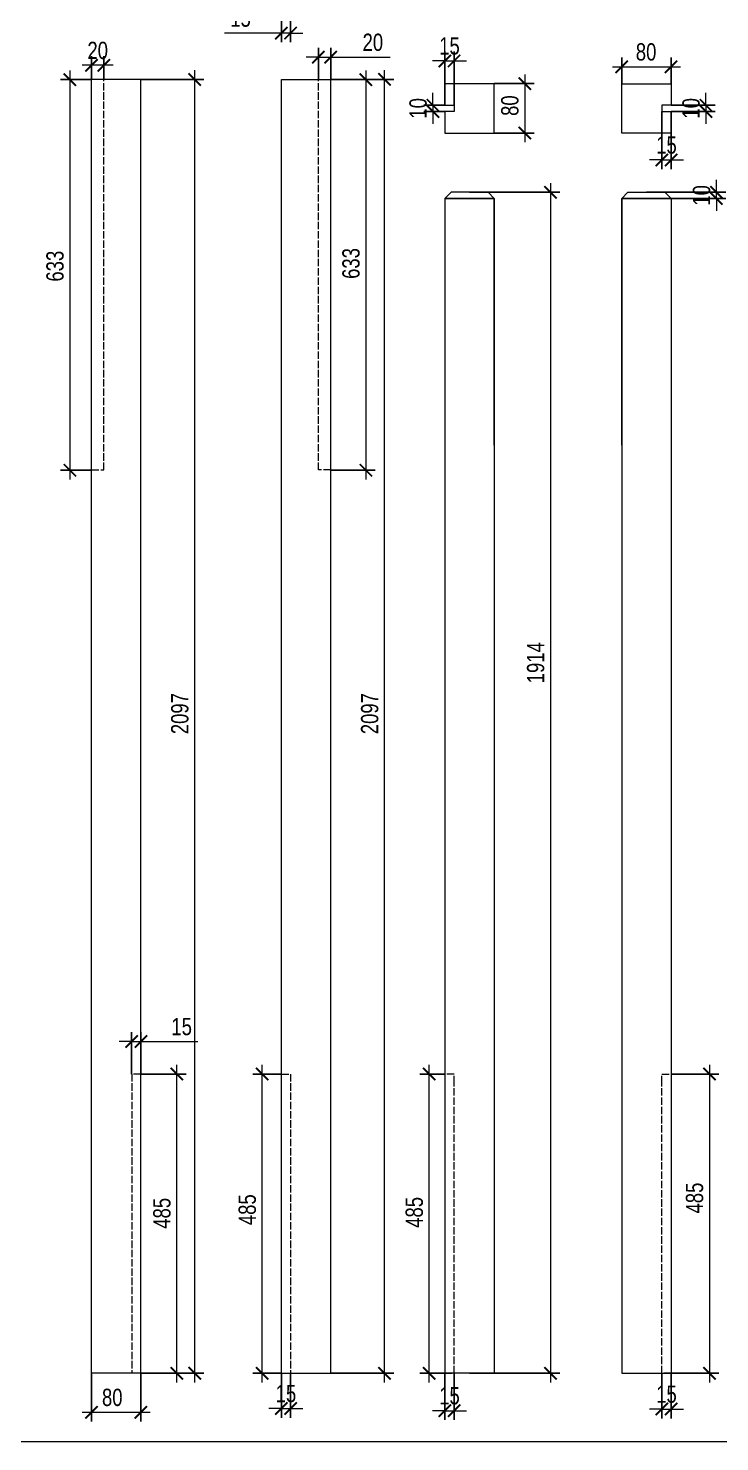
# Model space of a CAD drawing. Header units: millimetres. Extents: x -5205 to 16433, y 55921 to 73570.
# Drawn here: x -922 to 198, y 55936 to 58227 of the extents above; entities that cross this region are included whole.
import ezdxf

# ---------------------------------------------------------------- set-up
doc = ezdxf.new("R2010")
doc.units = ezdxf.units.MM
doc.linetypes.add('ACAD_ISO02W100', pattern=[15, 12, -3])
for name, color, linetype, lineweight in [('Невидимый контур', 141, 'ACAD_ISO02W100', 15), ('Размеры', 7, 'Continuous', 15), ('Размеры @ 10', 7, 'Continuous', 15)]:
    doc.layers.add(name, color=color, linetype=linetype, lineweight=lineweight)
doc.styles.add('SFGOST', font='sfGOSTb.shx', dxfattribs={"width": 0.8})
doc.dimstyles.new('ALEX', dxfattribs={"dimtxt": 2.8, "dimasz": 2, "dimexe": 1.5, "dimexo": 0, "dimgap": 1, "dimtad": 1, "dimrnd": 0.001, "dimdsep": 46, "dimtxsty": 'SFGOST', "dimblk": 'ARCHTICK', "dimcen": 0, "dimdle": 1.5, "dimclrd": 1, "dimclre": 1, "dimadec": 4, "dimazin": 0, "dimtfac": 1, "dimtmove": 0, "dimatfit": 0, "dimfxl": 1, "dimtvp": 1.75, "dimtolj": 1, "dimlwd": -1, "dimarcsym": 2})

# ---------------------------------------------------------------- blocks, each defined once
blk = doc.blocks.new('_ArchTick')
at = {"color": 0, "linetype": 'ByBlock', "const_width": 0.15}
blk.add_lwpolyline([(-0.5, -0.5), (0.5, 0.5)], dxfattribs=at)
blk = doc.blocks.new('*D461')
at = {"layer": 'Defpoints', "color": 0}
for p in [(-819.5, 56047.1), (-739.5, 56047.1), (-739.5, 55983.9)]:
    blk.add_point(p, dxfattribs=at)
at = {"layer": 'Размеры', "color": 1, "lineweight": -2}
for p, q in [((-819.5, 56047.1), (-819.5, 55968.9)), ((-739.5, 56047.1), (-739.5, 55968.9))]:
    blk.add_line(p, q, dxfattribs=at)
at = {"layer": 'Размеры', "color": 1}
blk.add_line((-834.5, 55983.9), (-724.5, 55983.9), dxfattribs=at)
at = {"layer": 'Размеры', "color": 1, "xscale": 20, "yscale": 20, "zscale": 20, "rotation": 180}
blk.add_blockref('_ArchTick', (-819.5, 55983.9), dxfattribs=at)
at = {"layer": 'Размеры', "color": 1, "xscale": 20, "yscale": 20, "zscale": 20}
blk.add_blockref('_ArchTick', (-739.5, 55983.9), dxfattribs=at)
at = {"layer": 'Размеры', "color": 0, "insert": (-785.9, 56007.9), "char_height": 28, "attachment_point": 5, "style": 'SFGOST'}
blk.add_mtext('\\A1;80', dxfattribs=at)
blk = doc.blocks.new('*D462')
at = {"layer": 'Defpoints', "color": 0}
for p in [(-739.5, 58144.1), (-652.4, 58144.1), (-739.5, 56047.1)]:
    blk.add_point(p, dxfattribs=at)
at = {"layer": 'Размеры', "color": 1, "lineweight": -2}
for p, q in [((-739.5, 58144.1), (-637.4, 58144.1)), ((-739.5, 56047.1), (-637.4, 56047.1))]:
    blk.add_line(p, q, dxfattribs=at)
at = {"layer": 'Размеры', "color": 1}
blk.add_line((-652.4, 56032.1), (-652.4, 58159.1), dxfattribs=at)
at = {"layer": 'Размеры', "color": 1, "xscale": 20, "yscale": 20, "zscale": 20}
for p, rotation in [((-652.4, 58144.1), 90), ((-652.4, 56047.1), 270)]:
    blk.add_blockref('_ArchTick', p, dxfattribs=dict(at, rotation=rotation))
at = {"layer": 'Размеры', "color": 0, "insert": (-676.4, 57116.2), "char_height": 28, "attachment_point": 5, "rotation": 90, "style": 'SFGOST'}
blk.add_mtext('\\A1;2097', dxfattribs=at)
blk = doc.blocks.new('*D463')
at = {"layer": 'Defpoints', "color": 0}
for p in [(-739.5, 56532.1), (-681.4, 56532.1), (-739.5, 56047.1)]:
    blk.add_point(p, dxfattribs=at)
at = {"layer": 'Размеры', "color": 1}
blk.add_line((-681.4, 56032.1), (-681.4, 56547.1), dxfattribs=at)
at = {"layer": 'Размеры', "color": 1, "lineweight": -2}
for p, q in [((-739.5, 56532.1), (-666.4, 56532.1)), ((-739.5, 56047.1), (-666.4, 56047.1))]:
    blk.add_line(p, q, dxfattribs=at)
at = {"layer": 'Размеры', "color": 1, "xscale": 20, "yscale": 20, "zscale": 20}
for p, rotation in [((-681.4, 56532.1), 90), ((-681.4, 56047.1), 270)]:
    blk.add_blockref('_ArchTick', p, dxfattribs=dict(at, rotation=rotation))
at = {"layer": 'Размеры', "color": 0, "insert": (-705.4, 56306.4), "char_height": 28, "attachment_point": 5, "rotation": 90, "style": 'SFGOST'}
blk.add_mtext('\\A1;485', dxfattribs=at)
blk = doc.blocks.new('*D464')
at = {"layer": 'Defpoints', "color": 0}
for p in [(-819.5, 58143.7), (-854.5, 57510.7), (-819.5, 57510.7)]:
    blk.add_point(p, dxfattribs=at)
at = {"layer": 'Размеры', "color": 1, "lineweight": -2}
for p, q in [((-819.5, 58143.7), (-869.5, 58143.7)), ((-819.5, 57510.7), (-869.5, 57510.7))]:
    blk.add_line(p, q, dxfattribs=at)
at = {"layer": 'Размеры', "color": 1}
blk.add_line((-854.5, 58158.7), (-854.5, 57495.7), dxfattribs=at)
at = {"layer": 'Размеры', "color": 1, "xscale": 20, "yscale": 20, "zscale": 20}
for p, rotation in [((-854.5, 58143.7), 90), ((-854.5, 57510.7), 270)]:
    blk.add_blockref('_ArchTick', p, dxfattribs=dict(at, rotation=rotation))
at = {"layer": 'Размеры', "color": 0, "insert": (-878.5, 57841.4), "char_height": 28, "attachment_point": 5, "rotation": 90, "style": 'SFGOST'}
blk.add_mtext('\\A1;633', dxfattribs=at)
blk = doc.blocks.new('*D465')
at = {"layer": 'Defpoints', "color": 0}
for p in [(-819.5, 58166.9), (-819.5, 58143.7), (-799.5, 58143.7)]:
    blk.add_point(p, dxfattribs=at)
at = {"layer": 'Размеры', "color": 1}
blk.add_line((-784.5, 58166.9), (-834.5, 58166.9), dxfattribs=at)
at = {"layer": 'Размеры', "color": 1, "lineweight": -2}
for p, q in [((-819.5, 58143.7), (-819.5, 58181.9)), ((-799.5, 58143.7), (-799.5, 58181.9))]:
    blk.add_line(p, q, dxfattribs=at)
at = {"layer": 'Размеры', "color": 1, "xscale": 20, "yscale": 20, "zscale": 20, "rotation": 180}
blk.add_blockref('_ArchTick', (-819.5, 58166.9), dxfattribs=at)
at = {"layer": 'Размеры', "color": 1, "xscale": 20, "yscale": 20, "zscale": 20}
blk.add_blockref('_ArchTick', (-799.5, 58166.9), dxfattribs=at)
at = {"layer": 'Размеры', "color": 0, "insert": (-809.5, 58190.9), "char_height": 28, "attachment_point": 5, "style": 'SFGOST'}
blk.add_mtext('\\A1;20', dxfattribs=at)
blk = doc.blocks.new('*D466')
at = {"layer": 'Defpoints', "color": 0}
for p in [(-754.5, 56584.9), (-754.5, 56532.1), (-739.5, 56532.1)]:
    blk.add_point(p, dxfattribs=at)
at = {"layer": 'Размеры', "color": 1}
for p, q in [((-754.5, 56584.9), (-774.5, 56584.9)), ((-754.5, 56584.9), (-739.5, 56584.9)), ((-739.5, 56584.9), (-647.5, 56584.9))]:
    blk.add_line(p, q, dxfattribs=at)
at = {"layer": 'Размеры', "color": 1, "lineweight": -2}
for p, q in [((-754.5, 56532.1), (-754.5, 56599.9)), ((-739.5, 56532.1), (-739.5, 56599.9))]:
    blk.add_line(p, q, dxfattribs=at)
at = {"layer": 'Размеры', "color": 1, "xscale": 20, "yscale": 20, "zscale": 20}
blk.add_blockref('_ArchTick', (-754.5, 56584.9), dxfattribs=at)
at = {"layer": 'Размеры', "color": 1, "xscale": 20, "yscale": 20, "zscale": 20, "rotation": 180}
blk.add_blockref('_ArchTick', (-739.5, 56584.9), dxfattribs=at)
at = {"layer": 'Размеры', "color": 0, "insert": (-673.5, 56608.9), "char_height": 28, "attachment_point": 5, "style": 'SFGOST'}
blk.add_mtext('\\A1;15', dxfattribs=at)
blk = doc.blocks.new('*D471')
at = {"layer": 'Defpoints', "color": 0}
for p in [(-512.1, 58281.5), (-497.1, 58281.5), (-512.1, 58219.2)]:
    blk.add_point(p, dxfattribs=at)
at = {"layer": 'Размеры', "color": 1, "lineweight": -2}
for p, q in [((-512.1, 58281.5), (-512.1, 58204.2)), ((-497.1, 58281.5), (-497.1, 58204.2))]:
    blk.add_line(p, q, dxfattribs=at)
at = {"layer": 'Размеры', "color": 1}
for p, q in [((-512.1, 58219.2), (-604.1, 58219.2)), ((-497.1, 58219.2), (-512.1, 58219.2)), ((-497.1, 58219.2), (-477.1, 58219.2))]:
    blk.add_line(p, q, dxfattribs=at)
at = {"layer": 'Размеры', "color": 1, "xscale": 20, "yscale": 20, "zscale": 20}
blk.add_blockref('_ArchTick', (-512.1, 58219.2), dxfattribs=at)
at = {"layer": 'Размеры', "color": 1, "xscale": 20, "yscale": 20, "zscale": 20, "rotation": 180}
blk.add_blockref('_ArchTick', (-497.1, 58219.2), dxfattribs=at)
at = {"layer": 'Размеры', "color": 0, "insert": (-578.1, 58243.2), "char_height": 28, "attachment_point": 5, "style": 'SFGOST'}
blk.add_mtext('\\A1;15', dxfattribs=at)
blk = doc.blocks.new('*D474')
at = {"layer": 'Defpoints', "color": 0}
for p in [(-432.1, 58143.7), (-432.1, 57510.7), (-375.2, 57510.7)]:
    blk.add_point(p, dxfattribs=at)
at = {"layer": 'Размеры', "color": 1, "lineweight": -2}
for p, q in [((-432.1, 58143.7), (-360.2, 58143.7)), ((-432.1, 57510.7), (-360.2, 57510.7))]:
    blk.add_line(p, q, dxfattribs=at)
at = {"layer": 'Размеры', "color": 1}
blk.add_line((-375.2, 58158.7), (-375.2, 57495.7), dxfattribs=at)
at = {"layer": 'Размеры', "color": 1, "xscale": 20, "yscale": 20, "zscale": 20}
for p, rotation in [((-375.2, 58143.7), 90), ((-375.2, 57510.7), 270)]:
    blk.add_blockref('_ArchTick', p, dxfattribs=dict(at, rotation=rotation))
at = {"layer": 'Размеры', "color": 0, "insert": (-399.2, 57845.8), "char_height": 28, "attachment_point": 5, "rotation": 90, "style": 'SFGOST'}
blk.add_mtext('\\A1;633', dxfattribs=at)
blk = doc.blocks.new('*D475')
at = {"layer": 'Defpoints', "color": 0}
for p in [(-543.2, 56532.1), (-512.1, 56532.1), (-512.1, 56047.1)]:
    blk.add_point(p, dxfattribs=at)
at = {"layer": 'Размеры', "color": 1}
blk.add_line((-543.2, 56032.1), (-543.2, 56547.1), dxfattribs=at)
at = {"layer": 'Размеры', "color": 1, "lineweight": -2}
for p, q in [((-512.1, 56532.1), (-558.2, 56532.1)), ((-512.1, 56047.1), (-558.2, 56047.1))]:
    blk.add_line(p, q, dxfattribs=at)
at = {"layer": 'Размеры', "color": 1, "xscale": 20, "yscale": 20, "zscale": 20}
for p, rotation in [((-543.2, 56532.1), 90), ((-543.2, 56047.1), 270)]:
    blk.add_blockref('_ArchTick', p, dxfattribs=dict(at, rotation=rotation))
at = {"layer": 'Размеры', "color": 0, "insert": (-567.2, 56312.2), "char_height": 28, "attachment_point": 5, "rotation": 90, "style": 'SFGOST'}
blk.add_mtext('\\A1;485', dxfattribs=at)
blk = doc.blocks.new('*D476')
at = {"layer": 'Defpoints', "color": 0}
for p in [(-432.1, 58144.1), (-344.9, 58144.1), (-432.1, 56047.1)]:
    blk.add_point(p, dxfattribs=at)
at = {"layer": 'Размеры', "color": 1, "lineweight": -2}
for p, q in [((-432.1, 58144.1), (-329.9, 58144.1)), ((-432.1, 56047.1), (-329.9, 56047.1))]:
    blk.add_line(p, q, dxfattribs=at)
at = {"layer": 'Размеры', "color": 1}
blk.add_line((-344.9, 56032.1), (-344.9, 58159.1), dxfattribs=at)
at = {"layer": 'Размеры', "color": 1, "xscale": 20, "yscale": 20, "zscale": 20}
for p, rotation in [((-344.9, 58144.1), 90), ((-344.9, 56047.1), 270)]:
    blk.add_blockref('_ArchTick', p, dxfattribs=dict(at, rotation=rotation))
at = {"layer": 'Размеры', "color": 0, "insert": (-368.9, 57116.2), "char_height": 28, "attachment_point": 5, "rotation": 90, "style": 'SFGOST'}
blk.add_mtext('\\A1;2097', dxfattribs=at)
blk = doc.blocks.new('*D477')
at = {"layer": 'Defpoints', "color": 0}
for p in [(-432.1, 58180.1), (-452.1, 58143.7), (-432.1, 58143.7)]:
    blk.add_point(p, dxfattribs=at)
at = {"layer": 'Размеры', "color": 1, "lineweight": -2}
for p, q in [((-452.1, 58143.7), (-452.1, 58195.1)), ((-432.1, 58143.7), (-432.1, 58195.1))]:
    blk.add_line(p, q, dxfattribs=at)
at = {"layer": 'Размеры', "color": 1}
for p, q in [((-452.1, 58180.1), (-472.1, 58180.1)), ((-452.1, 58180.1), (-432.1, 58180.1)), ((-432.1, 58180.1), (-335.8, 58180.1))]:
    blk.add_line(p, q, dxfattribs=at)
at = {"layer": 'Размеры', "color": 1, "xscale": 20, "yscale": 20, "zscale": 20}
blk.add_blockref('_ArchTick', (-452.1, 58180.1), dxfattribs=at)
at = {"layer": 'Размеры', "color": 1, "xscale": 20, "yscale": 20, "zscale": 20, "rotation": 180}
blk.add_blockref('_ArchTick', (-432.1, 58180.1), dxfattribs=at)
at = {"layer": 'Размеры', "color": 0, "insert": (-363.9, 58204.1), "char_height": 28, "attachment_point": 5, "style": 'SFGOST'}
blk.add_mtext('\\A1;20', dxfattribs=at)
blk = doc.blocks.new('*D478')
at = {"layer": 'Defpoints', "color": 0}
for p in [(-512.1, 56047.1), (-497.1, 56047.1), (-497.1, 55990.1)]:
    blk.add_point(p, dxfattribs=at)
at = {"layer": 'Размеры', "color": 1, "lineweight": -2}
for p, q in [((-512.1, 56047.1), (-512.1, 55975.1)), ((-497.1, 56047.1), (-497.1, 55975.1))]:
    blk.add_line(p, q, dxfattribs=at)
at = {"layer": 'Размеры', "color": 1}
for p, q in [((-512.1, 55990.1), (-532.1, 55990.1)), ((-512.1, 55990.1), (-497.1, 55990.1)), ((-497.1, 55990.1), (-477.1, 55990.1))]:
    blk.add_line(p, q, dxfattribs=at)
at = {"layer": 'Размеры', "color": 1, "xscale": 20, "yscale": 20, "zscale": 20}
blk.add_blockref('_ArchTick', (-512.1, 55990.1), dxfattribs=at)
at = {"layer": 'Размеры', "color": 1, "xscale": 20, "yscale": 20, "zscale": 20, "rotation": 180}
blk.add_blockref('_ArchTick', (-497.1, 55990.1), dxfattribs=at)
at = {"layer": 'Размеры', "color": 0, "insert": (-504.6, 56014.1), "char_height": 28, "attachment_point": 5, "style": 'SFGOST'}
blk.add_mtext('\\A1;15', dxfattribs=at)
blk = doc.blocks.new('*D480')
at = {"layer": 'Defpoints', "color": 0}
for p in [(-207.3, 57961.1), (-207.3, 56047.1), (-76.2, 56047.1)]:
    blk.add_point(p, dxfattribs=at)
at = {"layer": 'Размеры', "color": 1, "lineweight": -2}
for p, q in [((-207.3, 57961.1), (-61.2, 57961.1)), ((-207.3, 56047.1), (-61.2, 56047.1))]:
    blk.add_line(p, q, dxfattribs=at)
at = {"layer": 'Размеры', "color": 1}
blk.add_line((-76.2, 57976.1), (-76.2, 56032.1), dxfattribs=at)
at = {"layer": 'Размеры', "color": 1, "xscale": 20, "yscale": 20, "zscale": 20}
for p, rotation in [((-76.2, 57961.1), 90), ((-76.2, 56047.1), 270)]:
    blk.add_blockref('_ArchTick', p, dxfattribs=dict(at, rotation=rotation))
at = {"layer": 'Размеры', "color": 0, "insert": (-100.2, 57198.7), "char_height": 28, "attachment_point": 5, "rotation": 90, "style": 'SFGOST'}
blk.add_mtext('\\A1;1914', dxfattribs=at)
blk = doc.blocks.new('*D483')
at = {"layer": 'Defpoints', "color": 0}
for p in [(-272.7, 56532.1), (-247.3, 56532.1), (-247.3, 56047.1)]:
    blk.add_point(p, dxfattribs=at)
at = {"layer": 'Размеры', "color": 1}
blk.add_line((-272.7, 56032.1), (-272.7, 56547.1), dxfattribs=at)
at = {"layer": 'Размеры', "color": 1, "lineweight": -2}
for p, q in [((-247.3, 56532.1), (-287.7, 56532.1)), ((-247.3, 56047.1), (-287.7, 56047.1))]:
    blk.add_line(p, q, dxfattribs=at)
at = {"layer": 'Размеры', "color": 1, "xscale": 20, "yscale": 20, "zscale": 20}
for p, rotation in [((-272.7, 56532.1), 90), ((-272.7, 56047.1), 270)]:
    blk.add_blockref('_ArchTick', p, dxfattribs=dict(at, rotation=rotation))
at = {"layer": 'Размеры', "color": 0, "insert": (-296.7, 56307.9), "char_height": 28, "attachment_point": 5, "rotation": 90, "style": 'SFGOST'}
blk.add_mtext('\\A1;485', dxfattribs=at)
blk = doc.blocks.new('*D484')
at = {"layer": 'Defpoints', "color": 0}
for p in [(-247.3, 56047.1), (-232.3, 56047.1), (-232.3, 55986.5)]:
    blk.add_point(p, dxfattribs=at)
at = {"layer": 'Размеры', "color": 1, "lineweight": -2}
for p, q in [((-247.3, 56047.1), (-247.3, 55971.5)), ((-232.3, 56047.1), (-232.3, 55971.5))]:
    blk.add_line(p, q, dxfattribs=at)
at = {"layer": 'Размеры', "color": 1}
for p, q in [((-247.3, 55986.5), (-267.3, 55986.5)), ((-247.3, 55986.5), (-232.3, 55986.5)), ((-232.3, 55986.5), (-212.3, 55986.5))]:
    blk.add_line(p, q, dxfattribs=at)
at = {"layer": 'Размеры', "color": 1, "xscale": 20, "yscale": 20, "zscale": 20}
blk.add_blockref('_ArchTick', (-247.3, 55986.5), dxfattribs=at)
at = {"layer": 'Размеры', "color": 1, "xscale": 20, "yscale": 20, "zscale": 20, "rotation": 180}
blk.add_blockref('_ArchTick', (-232.3, 55986.5), dxfattribs=at)
at = {"layer": 'Размеры', "color": 0, "insert": (-239.8, 56010.5), "char_height": 28, "attachment_point": 5, "style": 'SFGOST'}
blk.add_mtext('\\A1;15', dxfattribs=at)
blk = doc.blocks.new('*D485')
at = {"layer": 'Defpoints', "color": 0}
for p in [(-247.3, 58102.2), (-266.6, 58092.2), (-247.3, 58092.2)]:
    blk.add_point(p, dxfattribs=at)
at = {"layer": 'Размеры', "color": 1}
for p, q in [((-266.6, 58102.2), (-266.6, 58122.2)), ((-266.6, 58102.2), (-266.6, 58092.2)), ((-266.6, 58092.2), (-266.6, 58072.2))]:
    blk.add_line(p, q, dxfattribs=at)
at = {"layer": 'Размеры', "color": 1, "lineweight": -2}
for p, q in [((-247.3, 58102.2), (-281.6, 58102.2)), ((-247.3, 58092.2), (-281.6, 58092.2))]:
    blk.add_line(p, q, dxfattribs=at)
at = {"layer": 'Размеры', "color": 1, "xscale": 20, "yscale": 20, "zscale": 20}
for p, rotation in [((-266.6, 58102.2), 270), ((-266.6, 58092.2), 90)]:
    blk.add_blockref('_ArchTick', p, dxfattribs=dict(at, rotation=rotation))
at = {"layer": 'Размеры', "color": 0, "insert": (-290.6, 58097.2), "char_height": 28, "attachment_point": 5, "rotation": 90, "style": 'SFGOST'}
blk.add_mtext('\\A1;10', dxfattribs=at)
blk = doc.blocks.new('*D486')
at = {"layer": 'Defpoints', "color": 0}
for p in [(-232.3, 58174.1), (-247.3, 58102.2), (-232.3, 58102.2)]:
    blk.add_point(p, dxfattribs=at)
at = {"layer": 'Размеры', "color": 1, "lineweight": -2}
for p, q in [((-247.3, 58102.2), (-247.3, 58189.1)), ((-232.3, 58102.2), (-232.3, 58189.1))]:
    blk.add_line(p, q, dxfattribs=at)
at = {"layer": 'Размеры', "color": 1}
for p, q in [((-247.3, 58174.1), (-267.3, 58174.1)), ((-247.3, 58174.1), (-232.3, 58174.1)), ((-232.3, 58174.1), (-212.3, 58174.1))]:
    blk.add_line(p, q, dxfattribs=at)
at = {"layer": 'Размеры', "color": 1, "xscale": 20, "yscale": 20, "zscale": 20}
blk.add_blockref('_ArchTick', (-247.3, 58174.1), dxfattribs=at)
at = {"layer": 'Размеры', "color": 1, "xscale": 20, "yscale": 20, "zscale": 20, "rotation": 180}
blk.add_blockref('_ArchTick', (-232.3, 58174.1), dxfattribs=at)
at = {"layer": 'Размеры', "color": 0, "insert": (-239.8, 58198.1), "char_height": 28, "attachment_point": 5, "style": 'SFGOST'}
blk.add_mtext('\\A1;15', dxfattribs=at)
blk = doc.blocks.new('*D487')
at = {"layer": 'Defpoints', "color": 0}
for p in [(-167.3, 58137.2), (-167.3, 58057.2), (-117.9, 58057.2)]:
    blk.add_point(p, dxfattribs=at)
at = {"layer": 'Размеры', "color": 1}
blk.add_line((-117.9, 58152.2), (-117.9, 58042.2), dxfattribs=at)
at = {"layer": 'Размеры', "color": 1, "lineweight": -2}
for p, q in [((-167.3, 58137.2), (-102.9, 58137.2)), ((-167.3, 58057.2), (-102.9, 58057.2))]:
    blk.add_line(p, q, dxfattribs=at)
at = {"layer": 'Размеры', "color": 1, "xscale": 20, "yscale": 20, "zscale": 20}
for p, rotation in [((-117.9, 58137.2), 90), ((-117.9, 58057.2), 270)]:
    blk.add_blockref('_ArchTick', p, dxfattribs=dict(at, rotation=rotation))
at = {"layer": 'Размеры', "color": 0, "insert": (-141.9, 58101.6), "char_height": 28, "attachment_point": 5, "rotation": 90, "style": 'SFGOST'}
blk.add_mtext('\\A1;80', dxfattribs=at)
blk = doc.blocks.new('*D488')
at = {"layer": 'Defpoints', "color": 0}
for p in [(119.1, 58102.2), (119.1, 58092.2), (175.5, 58092.2)]:
    blk.add_point(p, dxfattribs=at)
at = {"layer": 'Размеры', "color": 1}
for p, q in [((175.5, 58102.2), (175.5, 58122.2)), ((175.5, 58102.2), (175.5, 58092.2)), ((175.5, 58092.2), (175.5, 58072.2))]:
    blk.add_line(p, q, dxfattribs=at)
at = {"layer": 'Размеры', "color": 1, "lineweight": -2}
for p, q in [((119.1, 58102.2), (190.5, 58102.2)), ((119.1, 58092.2), (190.5, 58092.2))]:
    blk.add_line(p, q, dxfattribs=at)
at = {"layer": 'Размеры', "color": 1, "xscale": 20, "yscale": 20, "zscale": 20}
for p, rotation in [((175.5, 58102.2), 270), ((175.5, 58092.2), 90)]:
    blk.add_blockref('_ArchTick', p, dxfattribs=dict(at, rotation=rotation))
at = {"layer": 'Размеры', "color": 0, "insert": (151.5, 58097.2), "char_height": 28, "attachment_point": 5, "rotation": 90, "style": 'SFGOST'}
blk.add_mtext('\\A1;10', dxfattribs=at)
blk = doc.blocks.new('*D489')
at = {"layer": 'Defpoints', "color": 0}
for p in [(104.1, 58092.2), (119.1, 58092.2), (119.1, 58013.5)]:
    blk.add_point(p, dxfattribs=at)
at = {"layer": 'Размеры', "color": 1, "lineweight": -2}
for p, q in [((104.1, 58092.2), (104.1, 57998.5)), ((119.1, 58092.2), (119.1, 57998.5))]:
    blk.add_line(p, q, dxfattribs=at)
at = {"layer": 'Размеры', "color": 1}
for p, q in [((104.1, 58013.5), (84.1, 58013.5)), ((104.1, 58013.5), (119.1, 58013.5)), ((119.1, 58013.5), (139.1, 58013.5))]:
    blk.add_line(p, q, dxfattribs=at)
at = {"layer": 'Размеры', "color": 1, "xscale": 20, "yscale": 20, "zscale": 20}
blk.add_blockref('_ArchTick', (104.1, 58013.5), dxfattribs=at)
at = {"layer": 'Размеры', "color": 1, "xscale": 20, "yscale": 20, "zscale": 20, "rotation": 180}
blk.add_blockref('_ArchTick', (119.1, 58013.5), dxfattribs=at)
at = {"layer": 'Размеры', "color": 0, "insert": (111.6, 58037.5), "char_height": 28, "attachment_point": 5, "style": 'SFGOST'}
blk.add_mtext('\\A1;15', dxfattribs=at)
blk = doc.blocks.new('*D490')
at = {"layer": 'Defpoints', "color": 0}
for p in [(119.1, 58164.5), (39.1, 58137.2), (119.1, 58137.2)]:
    blk.add_point(p, dxfattribs=at)
at = {"layer": 'Размеры', "color": 1}
blk.add_line((24.1, 58164.5), (134.1, 58164.5), dxfattribs=at)
at = {"layer": 'Размеры', "color": 1, "lineweight": -2}
for p, q in [((39.1, 58137.2), (39.1, 58179.5)), ((119.1, 58137.2), (119.1, 58179.5))]:
    blk.add_line(p, q, dxfattribs=at)
at = {"layer": 'Размеры', "color": 1, "xscale": 20, "yscale": 20, "zscale": 20, "rotation": 180}
blk.add_blockref('_ArchTick', (39.1, 58164.5), dxfattribs=at)
at = {"layer": 'Размеры', "color": 1, "xscale": 20, "yscale": 20, "zscale": 20}
blk.add_blockref('_ArchTick', (119.1, 58164.5), dxfattribs=at)
at = {"layer": 'Размеры', "color": 0, "insert": (78.6, 58188.5), "char_height": 28, "attachment_point": 5, "style": 'SFGOST'}
blk.add_mtext('\\A1;80', dxfattribs=at)
blk = doc.blocks.new('*D491')
at = {"layer": 'Defpoints', "color": 0}
for p in [(119.1, 56532.1), (119.1, 56047.1), (181.2, 56047.1)]:
    blk.add_point(p, dxfattribs=at)
at = {"layer": 'Размеры', "color": 1}
blk.add_line((181.2, 56547.1), (181.2, 56032.1), dxfattribs=at)
at = {"layer": 'Размеры', "color": 1, "lineweight": -2}
for p, q in [((119.1, 56532.1), (196.2, 56532.1)), ((119.1, 56047.1), (196.2, 56047.1))]:
    blk.add_line(p, q, dxfattribs=at)
at = {"layer": 'Размеры', "color": 1, "xscale": 20, "yscale": 20, "zscale": 20}
for p, rotation in [((181.2, 56532.1), 90), ((181.2, 56047.1), 270)]:
    blk.add_blockref('_ArchTick', p, dxfattribs=dict(at, rotation=rotation))
at = {"layer": 'Размеры', "color": 0, "insert": (157.2, 56331.1), "char_height": 28, "attachment_point": 5, "rotation": 90, "style": 'SFGOST'}
blk.add_mtext('\\A1;485', dxfattribs=at)
blk = doc.blocks.new('*D492')
at = {"layer": 'Defpoints', "color": 0}
for p in [(104.1, 56047.1), (119.1, 56047.1), (119.1, 55989.1)]:
    blk.add_point(p, dxfattribs=at)
at = {"layer": 'Размеры', "color": 1, "lineweight": -2}
for p, q in [((104.1, 56047.1), (104.1, 55974.1)), ((119.1, 56047.1), (119.1, 55974.1))]:
    blk.add_line(p, q, dxfattribs=at)
at = {"layer": 'Размеры', "color": 1}
for p, q in [((104.1, 55989.1), (84.1, 55989.1)), ((104.1, 55989.1), (119.1, 55989.1)), ((119.1, 55989.1), (139.1, 55989.1))]:
    blk.add_line(p, q, dxfattribs=at)
at = {"layer": 'Размеры', "color": 1, "xscale": 20, "yscale": 20, "zscale": 20}
blk.add_blockref('_ArchTick', (104.1, 55989.1), dxfattribs=at)
at = {"layer": 'Размеры', "color": 1, "xscale": 20, "yscale": 20, "zscale": 20, "rotation": 180}
blk.add_blockref('_ArchTick', (119.1, 55989.1), dxfattribs=at)
at = {"layer": 'Размеры', "color": 0, "insert": (111.6, 56013.1), "char_height": 28, "attachment_point": 5, "style": 'SFGOST'}
blk.add_mtext('\\A1;15', dxfattribs=at)
blk = doc.blocks.new('*D518')
at = {"layer": 'Defpoints', "color": 0}
for p in [(79.1, 57961.1), (192.5, 57961.1), (79.1, 57951.1)]:
    blk.add_point(p, dxfattribs=at)
at = {"layer": 'Размеры', "color": 1}
for p, q in [((192.5, 57961.1), (192.5, 57981.1)), ((192.5, 57951.1), (192.5, 57961.1)), ((192.5, 57951.1), (192.5, 57931.1))]:
    blk.add_line(p, q, dxfattribs=at)
at = {"layer": 'Размеры', "color": 1, "lineweight": -2}
for p, q in [((79.1, 57961.1), (207.5, 57961.1)), ((79.1, 57951.1), (207.5, 57951.1))]:
    blk.add_line(p, q, dxfattribs=at)
at = {"layer": 'Размеры', "color": 1, "xscale": 20, "yscale": 20, "zscale": 20}
for p, rotation in [((192.5, 57961.1), 270), ((192.5, 57951.1), 90)]:
    blk.add_blockref('_ArchTick', p, dxfattribs=dict(at, rotation=rotation))
at = {"layer": 'Размеры', "color": 0, "insert": (168.5, 57956.1), "char_height": 28, "attachment_point": 5, "rotation": 90, "style": 'SFGOST'}
blk.add_mtext('\\A1;10', dxfattribs=at)

msp = doc.modelspace()

# ---------------------------------------------------------------- linework, layer by layer
at = {"layer": 'Невидимый контур'}
for points in [[(-819.477, 57511.143), (-799.477, 57511.143), (-799.477, 58143.743)], [(-432.069, 57511.143), (-452.069, 57511.143), (-452.069, 58143.743)], [(-739.477, 56532.143), (-754.477, 56532.143), (-754.477, 56047.143)], [(-512.069, 56532.143), (-497.069, 56532.143), (-497.069, 56047.143)], [(-247.29, 56047.143), (-232.29, 56047.143), (-232.29, 56517.143), (-232.29, 56532.143), (-247.29, 56532.143)], [(119.124, 56047.143), (104.124, 56047.143), (104.124, 56517.143), (104.124, 56532.143), (119.124, 56532.143)]]:
    msp.add_lwpolyline(points, dxfattribs=at)
at = {"layer": 'Размеры'}
for p, q in [((-819.477, 56047.143), (-819.477, 58143.743)), ((-739.477, 58143.743), (-819.477, 58143.743)), ((-739.477, 56047.143), (-739.477, 58143.743)), ((-512.069, 56047.143), (-512.069, 58143.743)), ((-512.069, 58143.743), (-432.069, 58143.743)), ((-432.069, 56047.143), (-432.069, 58143.743)), ((-247.29, 57951.143), (-247.29, 56047.143)), ((-167.29, 57951.143), (-167.29, 56047.143)), ((39.124, 57951.143), (39.124, 56047.143)), ((119.124, 57951.143), (119.124, 56047.143)), ((-739.477, 56047.143), (-819.477, 56047.143)), ((-512.069, 56047.143), (-432.069, 56047.143)), ((-167.29, 56047.143), (-247.29, 56047.143)), ((39.124, 56047.143), (119.124, 56047.143))]:
    msp.add_line(p, q, dxfattribs=at)
for points in [[(-2360.611, 59882.538), (2170.117, 59882.538), (2170.117, 55936.199), (-2385.782, 55936.199), (-2385.782, 59882.538), (-2360.611, 59882.538)], [(-167.29, 58092.176), (-167.29, 58137.176), (-247.29, 58137.176), (-247.29, 58102.176)], [(39.124, 58092.176), (39.124, 58137.176), (119.124, 58137.176), (119.124, 58102.176)], [(-247.29, 58102.176), (-232.29, 58102.176), (-232.29, 58092.176), (-247.29, 58092.176)], [(119.124, 58102.176), (104.124, 58102.176), (104.124, 58092.176), (119.124, 58092.176)], [(-247.29, 58092.176), (-247.29, 58057.176), (-167.29, 58057.176), (-167.29, 58092.176)], [(119.124, 58092.176), (119.124, 58057.176), (39.124, 58057.176), (39.124, 58092.176)], [(-167.29, 57951.143), (-177.29, 57961.143), (-177.29, 57961.143), (-237.29, 57961.143), (-247.29, 57951.143), (-167.29, 57951.143), (-177.29, 57961.143)], [(39.124, 57951.143), (49.124, 57961.143), (49.124, 57961.143), (109.124, 57961.143), (119.124, 57951.143), (39.124, 57951.143), (49.124, 57961.143)], [(-167.29, 57551.143), (-167.29, 57951.143), (-247.29, 57951.143)], [(39.124, 57551.143), (39.124, 57951.143), (119.124, 57951.143)]]:
    msp.add_lwpolyline(points, dxfattribs=at)

# ---------------------------------------------------------------- dimensions: what is measured, and where the dimension line sits
at = {"layer": 'Размеры @ 10'}
for base, p1, p2, picture, middle in [((-512.069, 58219.155), (-497.069, 58281.505), (-512.069, 58281.505), '*D471', (-578.069, 58219.155)), ((-819.477, 58166.865), (-799.477, 58143.743), (-819.477, 58143.743), '*D465', (-809.477, 58166.865)), ((-432.069, 58180.056), (-452.069, 58143.743), (-432.069, 58143.743), '*D477', (-363.935, 58180.056)), ((-232.29, 58174.072), (-247.29, 58102.176), (-232.29, 58102.176), '*D486', (-239.79, 58174.072)), ((119.124, 58164.515), (39.124, 58137.176), (119.124, 58137.176), '*D490', (78.646, 58164.515)), ((119.124, 58013.455), (104.124, 58092.176), (119.124, 58092.176), '*D489', (111.624, 58013.455)), ((-754.477, 56584.907), (-739.477, 56532.143), (-754.477, 56532.143), '*D466', (-673.477, 56584.907)), ((-739.477, 55983.935), (-819.477, 56047.143), (-739.477, 56047.143), '*D461', (-785.873, 55983.935)), ((-497.069, 55990.068), (-512.069, 56047.143), (-497.069, 56047.143), '*D478', (-504.569, 55990.068)), ((-232.29, 55986.544), (-247.29, 56047.143), (-232.29, 56047.143), '*D484', (-239.79, 55986.544)), ((119.124, 55989.06), (104.124, 56047.143), (119.124, 56047.143), '*D492', (111.624, 55989.06))]:
    dim = msp.add_linear_dim(base=base, p1=p1, p2=p2, dimstyle='ALEX', override={"dimscale": 10, "dimtix": 0, "dimtofl": 1, "dimtmove": 0, "dimatfit": 0}, dxfattribs=at)
    dim.commit()
    dim.dimension.update_dxf_attribs({"geometry": picture, "text_midpoint": middle, "dimtype": 128})
for base, p1, p2, picture, middle in [((-854.507, 57510.743), (-819.477, 58143.743), (-819.477, 57510.743), '*D464', (-854.507, 57841.441)), ((-652.358, 58144.143), (-739.477, 56047.143), (-739.477, 58144.143), '*D462', (-652.358, 57116.204)), ((-344.95, 58144.143), (-432.069, 56047.143), (-432.069, 58144.143), '*D476', (-344.95, 57116.204)), ((-375.189, 57510.743), (-432.069, 58143.743), (-432.069, 57510.743), '*D474', (-375.189, 57845.808)), ((-117.886, 58057.176), (-167.29, 58137.176), (-167.29, 58057.176), '*D487', (-117.886, 58101.563)), ((-266.562, 58092.176), (-247.29, 58102.176), (-247.29, 58092.176), '*D485', (-266.562, 58097.176)), ((175.459, 58092.176), (119.124, 58102.176), (119.124, 58092.176), '*D488', (175.459, 58097.176)), ((192.525, 57961.143), (79.124, 57951.143), (79.124, 57961.143), '*D518', (192.525, 57956.143)), ((-76.183, 56047.143), (-207.29, 57961.143), (-207.29, 56047.143), '*D480', (-76.183, 57198.679)), ((-681.381, 56532.143), (-739.477, 56047.143), (-739.477, 56532.143), '*D463', (-681.381, 56306.429)), ((-543.18, 56532.143), (-512.069, 56047.143), (-512.069, 56532.143), '*D475', (-543.18, 56312.217)), ((-272.659, 56532.143), (-247.29, 56047.143), (-247.29, 56532.143), '*D483', (-272.659, 56307.857)), ((181.177, 56047.143), (119.124, 56532.143), (119.124, 56047.143), '*D491', (181.177, 56331.134))]:
    dim = msp.add_linear_dim(base=base, p1=p1, p2=p2, angle=90, dimstyle='ALEX', override={"dimscale": 10, "dimtix": 0, "dimtofl": 1, "dimtmove": 0, "dimatfit": 0}, dxfattribs=at)
    dim.commit()
    dim.dimension.update_dxf_attribs({"geometry": picture, "text_midpoint": middle, "dimtype": 128})

doc.saveas('drawing.dxf')
